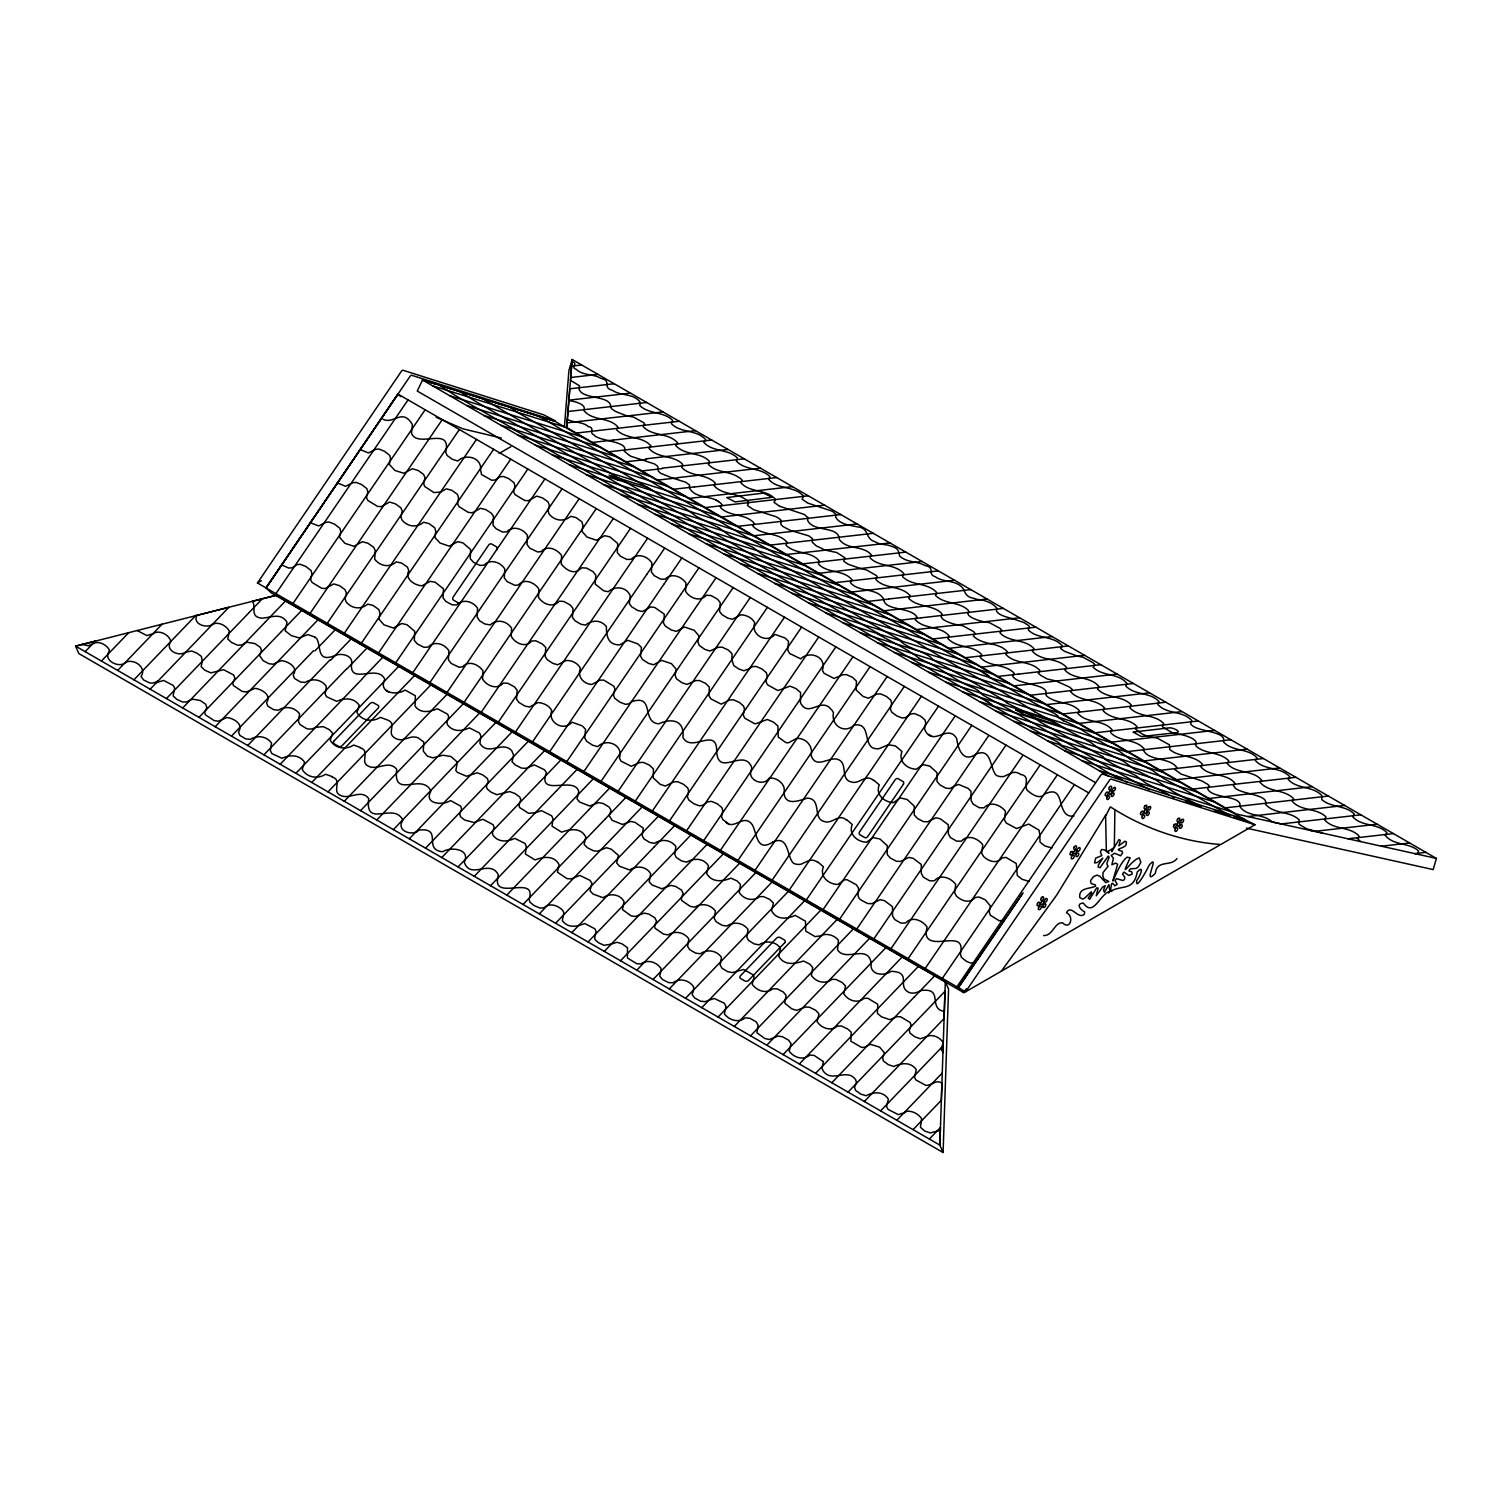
<?xml version="1.0" encoding="UTF-8"?>
<svg xmlns="http://www.w3.org/2000/svg" width="1512" height="1512" viewBox="0 0 1512 1512"><rect width="100%" height="100%" fill="white"/><g stroke="black" fill="none" stroke-linecap="round" stroke-linejoin="round"><path stroke-width="1.5" d="M943.28 1042.845L941.182 1048.931L942.959 1052.56L943.28 1042.826C940.37 1037.572 932.62 1033.736 926.894 1036.514M929.351 1139.046L940.426 1127.517L939.859 1145.113L943.091 1152.541L78.832 653.581L75.6 646.134L95.256 641.145L85.163 651.653M864.335 1101.511L944.074 1018.54L944.981 991.324L848.081 1092.118M945.321 981.628L939.859 1145.113L75.6 646.134L276.148 595.293L945.321 981.628L948.553 989.075L943.091 1152.541M595.199 934.567L596.125 931.713L594.915 928.84L584.747 923.492C577.168 926.535 568.228 928.746 562.294 920.581L563.863 912.983L562.653 910.243C557.588 905.215 549.555 902.513 543.753 907.861L539.992 908.05L534.152 905.593L529.843 902.097L529.162 899.356C537.176 873.823 491.986 901.795 497.92 877.13A6.332 4.744 -23.5 0 0 497.524 873.407C488.886 859.912 470.27 879.719 464.241 862.142C471.045 848.969 450.708 846.455 442.657 851.728C422.339 849.933 443.488 827.272 419.032 830.088C412.663 836.835 395.709 830.768 402.664 820.638A2.155 1.625 -23.5 0 0 402.778 820.052C393.763 801.473 364.6 829.086 368.739 798.62C361.066 788.47 349.423 800.169 340.37 795.35C331.752 791.626 341.977 780.683 333.264 777.395A14.61 10.981 -23.5 0 0 332.016 776.903M170.761 641.504C169.495 634.756 158.892 629.332 152.958 633.717M579.115 387.715L579.531 385.825L570.478 380.344L572.141 359.459L1436.4 858.419L1433.168 869.589L1246.455 828.122M1436.4 858.419L1235.852 813.891L566.679 427.537L569.797 388.811L614.212 383.727M564.392 426.97L568.909 370.629L572.141 359.459L566.679 427.537M689.245 487.431C695.293 500.226 714.174 493.952 722.188 504.951L720.298 506.407L720.714 507.786C730.202 517.236 746.002 513.04 754.582 523.719L752.692 525.174L753.184 526.516C762.728 535.928 778.151 531.997 787.128 542.241L785.919 545.114C795.123 554.545 810.564 550.67 819.183 560.857L818.389 563.995C827.593 573.804 843.488 569.287 852.106 579.928L850.311 582.517C858.986 592.95 876.922 587.147 883.707 599.206C884.444 611.302 910.715 606.501 916.933 617.047L915.289 619.769C924.493 629.616 940.048 625.477 949.12 635.834L947.816 638.48C957.001 648.553 972.499 644.679 981.647 654.488L980.154 657.304C989.321 667.359 1004.743 663.428 1014.061 673.048L1012.624 675.94C1016.574 685.087 1049.517 683.424 1045.869 694.348L1046.587 695.955C1056.019 704.157 1069.967 701.171 1079.02 710.262L1079.587 711.585L1077.64 713.059C1086.41 724.002 1103.59 718.956 1112.397 730.22L1110.451 731.619L1110.98 733.055C1120.354 742.184 1135.531 738.669 1144.13 748.818L1143.544 749.555M1039.897 835.304L1039.027 830.164L1028.727 824.059L1016.593 828.538L1006.236 823.019L1004.422 819.787L1005.499 811.358C1000.509 804.856 990.284 800.793 983.991 807.862L979.228 807.729L973.104 804.063L971.101 800.453L970.987 791.362L968.228 788.451L958.608 784.426L954.223 786.108M480.438 469.211L481.515 474.503L491.646 480.249L495.142 480.003L499.962 476.79L503.364 476.469L508.826 478.661L514.061 482.763L514.949 486.146L513.626 491.797L514.987 494.594L524.683 500.472L528.274 500.737L536.76 496.125L542.581 497.939L547.968 501.833L549.385 505.084L548.081 510.867L548.969 513.872C554.62 521.092 564.014 522.075 570.742 516.31L576.091 517.633L581.837 521.772L582.952 525.363L581.988 531.373L586.958 536.987L596.333 540.256L604.705 535.702L609.979 536.911L617.728 543.488L617.293 552.579L620.468 556.246L626.8 559.44L631.052 559.345C637.195 552.749 647.344 555.925 651.88 562.918L651.37 571.914L654.167 575.618L660.631 579.115L665.053 579.247C671.252 572.557 681.307 576.28 685.975 583.008L685.579 591.343C689.963 598.336 700.358 602.324 706.35 595.218L710.98 595.52L717.482 599.149L720.203 602.589L719.523 611.453L722.074 614.722L727.915 618.219L732.507 619.221L740.823 614.798C746.229 614.949 752.314 617.765 754.734 622.812C750.349 634.738 766.811 644.093 774.995 634.378L785.068 638.007L788.546 641.409L787.714 650.028L789.585 653.449L800.717 658.835C809.203 650.311 827.026 656.529 822.396 670.213L824.002 673.275L834.114 678.472L842.675 674.711L846.55 674.617L852.56 677.414L856.435 681.137L856.17 690.001L863.068 696.427L868.304 698.223L876.828 694.065L880.627 693.876L886.561 696.522L890.814 700.207L891.626 703.363L890.36 709.09L891.834 712.228L896.824 715.932L902.192 717.973L905.65 717.576L910.715 714.004L914.42 713.551L920.354 716.008L924.985 719.92L925.76 723.208L924.493 728.916L925.949 731.921C934.756 745.681 948.081 723.416 956.775 738.763C957.89 748.383 962.898 763.144 975.58 754.412M956.926 986.807L1101.133 774.711A10.055 5.802 -60 0 1 1102.305 774.049L1243.053 818.616L1254.96 824.758L1220.789 844.49C1182.384 841.863 1143.034 828.122 1110.337 806.822L1105.612 816.14L1106.33 850.481A2.287 1.323 -60 0 0 1107.937 851.35L1108.939 853.278L1104.403 849.82L1101.681 849.536L1100.339 851.899L1101.832 855.622L1095.709 858.098L1094.575 862.974L1097.504 862.445L1102.815 858.154L1098.562 864.751L1098.071 866.981L1100.037 867.68L1108.22 856.151C1111.414 857.002 1104.176 863.371 1108.126 866.206L1103.004 872.651L1102.891 876.223L1104.043 879.058L1108.787 881.458L1105.744 882.592L1099.867 876.298L1096.899 875.127L1093.459 876.658L1090.511 880.683L1091.154 883.556L1095.425 884.936L1095.538 886.183C1089.755 889.094 1078.453 887.374 1079.776 897.58L1082.497 899.092L1084.52 898.26L1091.286 891.778L1091.664 893.214L1088.224 898.09L1089.661 899.3L1096.672 887.865L1098.147 888.13L1096.238 895.784L1102.626 887.109L1105.14 885.692L1103.571 890.36L1104.497 892.307L1108.882 884.652L1109.676 889.717L1112.019 891.078M1064.788 728.028L1034.435 711.623M480.665 468.89C480.948 456.907 465.28 453.751 457.739 461.009L452.277 459.251L447.079 455.452L445.681 452.201C452.164 425.288 417.501 448.969 411.491 433.226L412.379 424.607C402.381 407.371 393.725 424.891 382.914 419.221M170.743 641.542C164.524 650.557 179.569 657.474 186.241 651.653M202.324 661.235L201.323 656.34L196.9 653.146L191.759 651.01L185.825 652.088M395.671 662.88L493.422 519.58L493.366 516.083L491.173 513.059L485.673 509.544L480.362 508.297L475.127 511.339M731.827 659.553L733.736 665.545L738.725 668.965L743.942 670.761L749.461 668.625M351.635 663.749C353.335 655.452 341.05 652.617 335.078 655.547M693.592 989.944L693.592 986.826C689.075 980.078 679.568 977.621 672.991 982.762L668.663 982.63L662.445 979.455L659.667 976.072L660.857 971.403M731.902 659.459L732.054 653.713L728.255 650.009L722.263 647.193L718.37 647.212L709.827 651.01L704.951 649.442L699.224 645.397L697.882 641.863L699.035 636.004L694.254 630.334L684.407 627.007L676.393 631.373L671.309 629.975L665.299 626.062L663.314 622.717L664.127 618.88M493.347 519.674L492.95 525.193L496.219 528.86L502.57 532.016L506.766 531.846C512.87 525.231 523.039 528.614 527.499 535.513L527.008 544.528L529.937 548.251L537.762 551.993L541.239 551.559C547.231 544.755 557.191 549.196 561.613 555.547L561.217 563.9C564.732 568.606 571.63 573.766 577.641 570.893M909.827 596.503L910.054 595.615C901.076 585.428 885.73 589.283 876.185 579.947L875.637 578.586L877.508 577.093L876.393 575.543L866.584 569.967L860.555 568.531M1417.783 853.297L1418.18 854.375L1414.835 853.637L1425.91 852.371M664.184 618.786L664.184 614.061L654.753 607.465L650.632 606.936L642.505 611.51L637.629 610.451L631.638 606.784L629.275 603.534L630.277 595.766C626.478 586.656 615.006 585.579 608.202 591.74L603.685 590.814L595.18 584.067L595.822 575.184L593.139 571.763L586.675 568.115L581.988 567.775L577.716 570.799M351.54 664.014C349.385 685.579 377.905 663.541 384.842 679.36C377.905 692.628 396.201 696.087 405.065 690.039L415.365 695.747L415.063 706.198C421.205 714.269 429.918 711.528 437.497 708.769L447.646 714.212L448.762 717.085L446.909 722.018L447.439 724.72C453.09 732.205 462.029 731.373 469.344 727.877L479.569 733.037L480.835 735.928L479.928 743.469C488.319 756.548 502.135 740.445 511.661 750.538L513.683 755.395L512.001 761.67L515.308 764.977L521.508 768.096L525.703 768.38L534.36 764.921L544.471 769.778L546.399 772.613C537.062 797.826 574.295 775.486 578.718 791.4L577.036 798.997L579.682 802.059L589.642 806.009L598.601 802.607L603.137 803.477L609.185 807.087L611.113 810.413L609.166 815.573L612.152 820.298L622.415 824.456L630.92 821.432L635.097 822.415L643.299 828.16L642.165 835.645L643.847 838.839L649.744 842.467L654.564 843.318C661.481 838.725 670.61 839.557 675.883 846.493L674.749 854.185L676.129 857.361L681.666 860.99L686.58 862.123C693.838 857.947 703.515 857.852 708.504 865.866L706.709 873.539C712.039 883.008 722.849 881.439 730.995 878.17L737.289 881.042L740.54 884.558L739.217 892.42C743.564 899.47 753.108 901.738 759.667 896.635L763.541 896.616L769.476 899.3L773.407 903.004L771.574 910.772C776.525 920.241 787.336 919.107 795.217 915.365L805.499 921.205L805.688 931.09L815.195 936.665L821.073 935.72M660.952 971.309L660.99 968.455C656.51 961.897 647.401 959.062 640.786 963.957L636.609 963.654L627.442 958.003L627.499 947.703L622.037 943.828L617.028 942.278L611.358 944.036M326.101 690.152L326.233 686.202C321.3 679.228 311.926 678 305.008 682.479L300.415 681.969L294.575 678.51L293.139 675.07C298.733 667.359 288.244 661.387 281.591 660.631L277.036 662.35M1039.84 835.399L1040.01 842.089L1044.849 845.926L1052.012 848.043M1114.892 809.638L1114.363 845.888A2.287 1.323 -60 0 1 1112.737 848.591L1111.717 851.672L1118.974 839.557L1120.335 840.351L1118.823 845.813L1124.966 841.22L1126.402 841.9L1126.081 844.792C1124.437 848.629 1112.246 849.12 1122.093 851.162L1122.603 852.825L1120.619 855.792L1114.609 853.24L1111.169 855.471L1113.456 858.117L1111.868 864.807L1115.535 863.125L1117.67 864.184C1106.406 902.91 1117.084 863.73 1127.215 857.172L1130.144 857.814C1118.445 882.838 1130.163 860.479 1139.216 857.909L1140.88 862.312L1138.177 866.943L1136.155 868.436L1130.277 868.852L1128.859 870.893L1131.675 871.744L1132.223 874.106L1128.708 875.448L1124.002 872.084L1122.509 874.068L1124.852 877.376L1124.437 879.511L1123.038 880.551L1116.555 878.642L1114.987 880.551L1117.198 884.218L1114.835 885.881C1109.43 878.018 1112.7 890.549 1108.655 893.025M594.991 934.775L594.783 939.368L598.317 942.6L603.987 945.302L611.283 944.131M325.987 690.285L325.042 693.781L326.611 696.73L336.722 701.36C344.339 697.882 353.865 697.334 359.27 705.348L356.908 712.568C361.897 720.978 372.632 722.339 380.344 717.35L386.902 719.788A16.764 12.587 -23.5 0 1 388.641 720.544C396.238 723.964 387.469 732.715 393.611 737.119A14.402 10.811 -23.5 0 0 398.147 739.425A10.565 7.938 -23.5 0 0 402.835 739.557L411.018 737.213A13.948 10.471 -23.5 0 1 417.955 737.724L423.832 741.995L423.265 751.067L427.31 756.113L432.829 757.852L442.921 755.225L450.897 756.51L457.399 762.199L455.83 770.477L457.38 772.367L466.509 776.261L477.168 772.802L482.838 774.957L487.431 778.51L488.263 781.364L486.354 786.353L487.204 788.999L491.23 792.269L496.786 794.707L509.657 791.57L514.968 793.516L519.731 796.994L520.865 799.829L519.013 804.8L519.561 807.502L528.576 813.286L535.38 812.738M623.227 905.404L624.059 901.606C619.882 893.857 609.827 892.987 603.042 897.712L593.044 894.064L590.001 890.757L591.853 883.197L590.001 880.362L579.852 875.429L571.101 878.888L566.962 878.623L557.455 872.216L558.306 867.793M196.938 615.365C192.081 623.851 207.106 629.257 212.871 623.946M107.824 654.45C106.199 661.802 119.259 667.642 124.816 662.955M623.152 905.48L622.509 909.6L630.976 915.799L635.229 916.499L644.225 913.097L648.856 914.098L654.847 917.803L656.51 921.091L654.583 926.194L655.15 928.368L663.56 934.114L668.115 934.907C674.957 930.409 683.859 932.091 688.829 938.839L687.62 946.361L689.623 949.63L695.671 953.146L700.339 953.751C707.125 948.931 716.423 950.349 721.451 957.228L720.166 964.939L721.923 968.171L727.688 971.706L732.394 972.575L743.62 969.494L752.881 974.673A6.369 4.782 -23.5 0 1 753.146 980.022L752.22 984.274C756.586 990.625 766.111 994.291 772.613 988.886L776.922 988.772L783.273 991.948L786.051 995.387L784.766 1003.155L791.778 1008.844L796.578 1010.356L805.442 1007.03L809.563 1007.257L815.743 1010.337L818.975 1013.909L817.104 1021.583C821.281 1028.217 830.976 1031.675 837.327 1026.1L841.371 1026.005L847.57 1028.916L851.18 1032.091L850.821 1041.182L861.443 1047.306A5.689 4.271 -23.5 0 0 866.395 1046.266L870.534 1044.319L879.682 1047.192L884.463 1052.806L882.63 1057.852L883.329 1060.838L888.149 1064.561L893.705 1066.489C901.246 1063.087 910.413 1061.481 916.253 1069.57L914.533 1077.394L915.875 1079.946L925.873 1085.389C931.6 1085.748 936.041 1078.944 941.919 1083.197L941.352 1100.245L913.078 1129.653M693.517 990.02L692.175 994.594L694.594 997.939L700.604 1001.209L705.008 1001.624L714.212 998.468L724.135 1003.117L726.006 1006.387L724.38 1013.928C729.275 1020.241 738.555 1023.189 745.208 1017.878L749.876 1018.256L756.095 1021.791L758.098 1025.117L756.945 1032.772L764.713 1038.442L769.173 1039.538L777.943 1036.098L782.347 1036.703L788.584 1040.161L791.041 1043.601L789.188 1051.123C793.819 1057.644 803.25 1060.687 809.733 1055.13L814.023 1055.376L823.341 1061.613L822.074 1068.304L823 1070.647C831.713 1083.707 847.174 1067.264 855.716 1079.814L856.416 1082.29L854.545 1087.355L855.603 1090.436L860.895 1094.159L866.149 1095.709C873.558 1091.777 882.895 1091.021 888.376 1099.073L886.523 1106.803L888.13 1109.411L898.26 1114.628L903.949 1112.87M202.173 661.387L201.153 666.697L204.838 670.194L210.811 672.878L223.644 669.721L233.698 675.032L234.889 678.151L232.791 683.14L233.358 685.522L242.279 691.457L246.494 692.005L254.923 688.338C261.576 689.094 272.141 695.066 266.49 702.797L267.907 706.236L273.729 709.695L278.321 710.205C285.258 705.745 294.651 706.917 299.584 713.929L298.393 721.489L299.962 724.437L305.216 727.801A8.77 6.577 -23.5 0 0 315.649 727.348L323.341 726.667L329.2 729.559L332.621 733.074L330.259 740.294C335.267 748.686 345.983 750.065 353.695 745.057L360.31 747.476M1038.668 907.691L1039.179 906.784A1.928 1.115 -60 0 1 1040.577 905.971L1041.088 906.293A2.098 1.21 -60 0 1 1041.088 907.956L1040.577 908.863A1.928 1.115 -60 0 1 1039.179 909.676L1038.668 909.373M1105.537 793.781L1106.047 792.874A1.928 1.115 -60 0 1 1107.446 792.061L1107.956 792.364A2.098 1.21 -60 0 1 1107.956 794.046L1107.446 794.953A1.928 1.115 -60 0 1 1106.047 795.766L1105.537 795.444M1140.728 812.813L1141.239 811.906A1.928 1.115 -60 0 1 1142.637 811.093L1143.148 811.415A2.098 1.21 -60 0 1 1143.148 813.078L1142.637 813.985A1.928 1.115 -60 0 1 1141.239 814.798L1140.728 814.477A2.098 1.21 -60 0 1 1140.558 812.908M558.4 867.68L559.175 864.826C554.167 854.904 543.11 856.813 535.002 859.931L525.363 853.996L526.27 846.38L525.004 843.488L514.779 838.347C507.484 841.919 498.544 842.657 492.912 835.21L492.383 832.507L494.216 827.537L493.063 824.702L482.971 819.277L473.842 822.471L464.524 819.976L460.517 816.726L459.705 814.061L461.614 809.09L460.782 806.217L450.481 800.528C443.262 805.688 423.643 804.176 430.712 791.475A2.155 1.625 -23.5 0 0 430.825 790.87C421.81 772.292 392.647 799.905 396.768 769.457C389.113 759.308 377.471 770.988 368.399 766.168C359.78 762.445 370.024 751.502 361.311 748.213A14.61 10.981 -23.5 0 0 360.045 747.722M107.862 654.375L109.45 650.084C106.709 644.792 98.734 640.427 92.969 643.602M1058.098 716.593L1057.833 715.913A14.307 1.512 25.7 0 0 1053.373 712.908C1030.201 702.078 1011.906 689.075 989.018 677.3M1060.46 744.622L1060.196 743.942A14.307 1.512 25.7 0 0 1055.735 740.956C1032.564 730.107 1014.268 717.104 991.381 705.329M1105.782 814.911L1056.775 894.972L1001.322 971.195M496.673 549.952L496.957 549.48A2.476 2.003 -47.3 0 0 496.522 546.834L491.551 543.98A2.476 2.003 -47.3 0 0 488.792 544.849L453.071 597.183A2.476 2.003 -47.3 0 0 453.505 600.113L458.174 602.815A2.476 2.003 -47.3 0 0 461.273 601.833M1298.506 821.961L1299.186 824.361L1306.538 828.765L1322.868 833.207M1070.704 852.144L1070.194 853.052A2.098 1.21 -60 0 0 1070.194 854.715L1070.704 855.036A1.928 1.115 -60 0 0 1072.102 854.223L1072.632 853.316A2.098 1.21 -60 0 0 1072.632 851.653L1072.102 851.332A1.928 1.115 -60 0 0 1070.704 852.333M1041.522 897.504L1041.012 898.412A2.098 1.21 -60 0 0 1040.842 900.169L1041.522 900.396A1.928 1.115 -60 0 0 1042.921 899.583L1043.431 898.676A2.098 1.21 -60 0 0 1043.431 897.013L1042.921 896.692A1.928 1.115 -60 0 0 1041.522 897.693M1111.963 793.573L1111.452 794.48A2.098 1.21 -60 0 0 1111.452 796.144L1111.963 796.465A1.928 1.115 -60 0 0 1113.361 795.652L1113.89 794.745A2.098 1.21 -60 0 0 1113.89 793.082L1113.361 792.76A1.928 1.115 -60 0 0 1111.963 793.762M1074.465 850.991L1073.955 851.88A2.098 1.21 -60 0 0 1073.955 853.562L1074.465 853.864A1.928 1.115 -60 0 0 1075.864 853.07L1076.374 852.163A2.098 1.21 -60 0 0 1076.374 850.481L1075.864 850.179A1.928 1.115 -60 0 0 1074.465 851.18M1144.811 806.028L1144.301 806.935A2.098 1.21 -60 0 0 1144.301 808.599L1144.811 808.92A1.928 1.115 -60 0 0 1146.209 808.107L1146.72 807.2A2.098 1.21 -60 0 0 1146.72 805.537L1146.209 805.216M1148.553 807.2L1148.043 808.107A2.098 1.21 -60 0 0 1148.043 809.77L1148.553 810.092A1.928 1.115 -60 0 0 1149.952 809.279L1150.462 808.372A2.098 1.21 -60 0 0 1150.462 806.709L1149.952 806.387M1177.735 818.861L1177.224 819.769A2.098 1.21 -60 0 0 1177.224 821.432L1177.735 821.753A1.928 1.115 -60 0 0 1179.133 820.94L1179.662 820.033A2.098 1.21 -60 0 0 1179.662 818.37L1179.133 818.049A1.928 1.115 -60 0 0 1177.735 819.05M1181.496 820.033L1180.985 820.94A2.098 1.21 -60 0 0 1180.985 822.604L1181.496 822.925A1.928 1.115 -60 0 0 1182.894 822.112L1183.405 821.205A2.098 1.21 -60 0 0 1183.405 819.542L1182.894 819.22A1.928 1.115 -60 0 0 1181.496 820.222M1219.277 845.321L965.601 991.815L257.456 582.97L401.682 370.875A10.055 5.802 -60 0 1 402.853 370.213L543.583 414.798L555.49 420.941L411.529 375.241A10.055 5.802 -60 0 0 410.357 375.883L266.15 587.998M965.601 991.815L1109.827 779.719A10.055 5.802 -60 0 1 1110.999 779.058L1254.96 824.758M966.376 988.753L963.73 992.628L271.215 592.817L265.923 587.941L397.845 394.008L1088.583 792.798M493.422 519.58L527.839 469.041M265.923 587.941L398.091 394.159L400.737 396.598M275.864 593.706L408.051 399.867M292.95 603.572L425.155 409.752M310.055 613.437L442.241 419.637M327.216 623.36L459.383 429.502M344.32 633.226L476.507 439.406M361.425 643.11L493.63 449.272M378.529 652.976L510.735 459.157M412.757 672.745L544.944 478.907M429.862 682.611L562.086 488.811M447.023 692.458L579.19 498.677M464.071 702.362L596.295 508.561M481.213 712.265L613.399 518.427M498.317 722.131L630.542 528.331M515.441 732.016L647.627 538.196M532.526 741.882L646.928 574.163M647.117 573.88L664.732 548.062M549.631 751.766L664.033 584.029M664.278 583.726L681.855 557.947M566.754 761.651L681.137 593.914M681.364 593.592L698.941 567.813M583.878 771.536L698.242 603.855M698.525 603.477L716.083 577.716M601.001 781.42L715.327 613.759M715.611 613.343L733.188 587.582M618.106 791.286L732.432 623.681M732.753 623.19L750.311 597.467M635.229 801.19L749.536 633.604M749.857 633.074L767.397 607.351M652.315 811.056L766.622 643.469M766.962 642.921L784.501 617.217M669.457 820.94L801.625 627.102M686.543 830.806L818.748 636.987M703.666 840.691L835.871 646.871M720.392 850.349L852.976 656.756M737.913 860.46L870.099 666.66M754.998 870.326L887.185 676.507M772.122 880.211L904.308 686.41M789.226 890.095L921.413 696.276M806.331 899.961L938.517 706.161M823.076 909.619L955.263 715.819M839.595 919.183L971.8 725.344M856.737 929.067L988.564 735.777M873.823 938.933L1006.009 745.095M890.908 948.799L1022.755 755.509M1022.849 790.36L1040.237 764.864M908.069 958.702L1022.622 790.738M925.136 968.549L1039.708 800.604M1040.01 800.226L1057.379 774.768M942.278 978.453L1056.812 810.527M1057.096 810.111L1074.484 784.633M1022.263 893.913L958.192 987.601M1023.189 892.798L958.438 987.752L963.73 992.628M640.389 403.231L639.784 405.575C648.818 414.175 662.71 411.472 671.971 419.637L672.916 421.224L671.063 422.736L671.744 424.021C681.364 433.396 696.843 429.295 705.802 439.822L703.723 442.241C712.757 452.523 728.368 448.478 737.44 458.117L736.457 461.179C745.605 470.837 760.612 467.208 769.854 476.582L768.909 479.587C778.17 489.945 794.272 485.447 803.552 496.201L802.097 499.168L806.973 502.589M611.056 406.577L611.434 408.712L615.535 411.453L627.083 416.008M584.369 409.62L583.745 410.338C592.383 421.546 609.657 416.48 618.238 427.461L616.386 428.973L617.028 430.24C626.648 439.633 642.127 435.569 651.105 446.078L649.933 447.098M101.436 661.046L128.728 632.659M117.652 670.421L162.067 624.21M133.944 679.814L195.558 615.724L228.898 607.276L150.16 689.188M166.452 698.563L248.573 613.135M248.913 612.738L262.332 598.79L276.148 595.293M182.687 707.956L264.808 622.509M265.148 622.15L285.503 600.982M198.96 717.35L281.119 631.865M281.402 631.525L301.738 610.357M215.176 726.705L297.335 641.239M297.656 640.937L318.03 619.769M231.468 736.117L313.627 650.632M314.912 650.897L335.267 629.71M247.703 745.492L329.881 659.988M330.75 660.101L351.143 638.877M263.92 754.847L346.097 669.362M346.607 669.249L367 648.043M280.192 764.24L362.37 678.756M362.445 678.415L382.857 657.191M295.898 773.312L398.714 666.338M311.774 782.479L414.609 675.505M328.028 791.872L430.863 684.898M344.282 801.247L447.098 694.273M360.536 810.64L463.371 703.666M376.771 819.995L479.587 713.04M495.86 722.434L393.404 829.615M409.298 838.782L512.114 731.808M425.552 848.156L528.368 741.201M441.787 857.531L544.641 750.595M458.06 866.924L539.916 781.761M540.351 781.345L560.895 759.969M474.277 876.298L556.132 791.135M556.586 790.719L577.13 769.343M490.55 885.692L572.443 800.491M572.821 800.113L593.365 778.718M506.822 895.085L588.735 809.865M589.056 809.525L609.62 788.111M523.058 904.459L604.989 819.22M605.291 818.899L625.855 797.485M539.33 913.853L621.3 828.576M621.564 828.311L642.146 806.898M555.584 923.246L637.554 837.95M637.78 837.667L658.363 816.253M571.819 932.62L653.789 847.325M654.016 847.098L674.635 825.646M588.055 941.995L690.871 835.021M604.309 951.369L707.106 844.395M620.544 960.744L723.379 853.789M739.633 863.163L636.835 970.156M653.052 979.511L755.887 872.556M669.325 988.905L772.122 881.931M685.56 998.279L788.413 891.324M701.795 1007.653L804.649 900.698M718.087 1017.047L820.884 910.073M734.322 1026.421L837.138 919.466M750.576 1035.814L853.392 928.84M766.811 1045.189L869.665 938.234M783.103 1054.601L885.919 947.627M799.338 1063.976L902.154 957.001M815.573 1073.35L918.408 966.395M831.827 1082.724L914.061 997.183M913.872 997.429L934.681 975.788M880.608 1110.904L943.167 1045.813M896.824 1120.26L942.26 1073.01M1143.204 749.65C1147.948 761.405 1169.4 756.85 1176.884 767.586L1174.994 769.589L1181.061 774.068L1201.775 780.91L1207.804 784.388L1209.43 786.07L1207.597 788.64C1211.566 799.13 1242.599 794.726 1239.953 806.633C1246.682 816.31 1260.214 813.834 1269.248 819.712A15.933 5.122 16.1 0 1 1272.386 821.999L1281.155 823.945L1360.894 814.836M584.01 409.676C586.429 404.176 573.691 401.058 568.833 400.642M689.34 487.355L689.604 485.068L685.597 482.177L673.237 478.283M1417.878 853.278L1418.596 850.972C1409.071 842.203 1393.459 845.964 1385.068 835.172L1386.183 834.416M610.64 406.633C610.735 394.575 579.682 400.075 578.926 387.771M638.688 403.42L639.538 402.627A7.087 2.268 16.1 0 0 638.707 400.434C631.392 393.309 620.525 395.955 612.511 390.361C601.492 387.28 612.681 381.118 600.774 378.284C593.139 373.596 583.292 375.959 576.374 369.438C569.759 367.189 579.209 363.693 571.971 361.651M1177.035 858.551C1170.458 867.17 1157.19 859.194 1155.338 873.237C1141.484 887.884 1161.197 850.954 1148.969 865.431C1147.91 868.398 1134.813 892.269 1136.778 880.324C1139.727 877.168 1145.151 863.881 1137.326 871.895C1133.584 891.04 1123.454 884.709 1110.961 890.927M536.873 436.495C510.319 420.752 484.464 407.635 460.139 391.684M310.243 522.642L318.597 525.949L325.798 522.358L329.162 522.037L334.549 524.173L339.822 528.236L340.805 531.6L339.482 537.195L344.925 543.337L353.959 546.304L362.332 541.693L367.983 543.28L373.653 547.231L375.203 550.557L374.692 559.213C380.117 566.244 389.68 567.983 396.238 561.897L401.474 562.993L407.465 567.095L408.788 570.723C404.498 579.039 414.666 585.276 421.867 585.843L430.164 581.345L435.172 582.215L443.47 588.773L443.035 597.788L445.832 601.398L452.145 604.819L456.586 604.989C462.785 598.544 472.689 601.209 477.527 608.107L477.13 617.009L479.455 620.676L484.634 623.908L490.153 624.966C496.654 618.899 506.312 620.506 511.566 628.028L511.283 636.306C514.893 643.261 525.779 648.308 531.562 641.031L535.796 640.767L542.411 644.036L545.775 647.533L545.189 656.416L547.193 659.667L552.693 663.314L557.644 664.77L566.074 660.536C571.63 660.064 577.792 663.144 580.4 668.191C577.074 676.355 582.933 683.632 591.683 684.501L600.037 680.135L603.742 680.098L613.929 686.278L614.968 689.264L613.494 694.991L614.685 698.223L619.788 702.116L625.495 704.327L628.954 703.798L632.299 701.133M631.657 701.662C655.225 693.895 640.937 722.15 658.646 723.813C671.838 717.935 684.671 720.033 682.952 737.402C691.4 753.637 717.293 725.571 716.688 751.88C718.37 776.639 742.279 749.309 750.84 765.507A5.84 4.725 -47.3 0 1 751.351 769.873C746.777 779.606 763.087 787.185 768.984 778.34A2.192 1.777 -47.3 0 1 769.665 778.056C777.433 777.452 786.297 784.633 783.934 792.874C785.295 806.595 799.375 800.453 807.427 798.09C822.377 799.092 811.963 818.691 824.531 821.621C832.091 824.172 838.442 813.702 845.68 819.353A16.16 13.079 -47.3 0 1 846.72 820.222M749.517 668.55L752.485 666.603L756.246 666.452L762.124 669.06L766.376 672.727L767.227 675.864L766.017 681.628L767.453 684.766L777.773 690.511L783.518 688.64M783.575 688.565L790.02 686.127L795.973 688.603L800.585 692.496L800.453 702.778C808.372 718.257 820.922 697.108 830.712 708.92A19.297 15.63 -47.3 0 1 833.471 712.738C830.825 725.08 844.055 734.492 854.204 725.117C870.043 722.396 863.919 741.56 872.046 747.495A14.383 11.642 -47.3 0 0 879.02 748.686L888.338 744.773L895.123 745.832A18.541 15.007 -47.3 0 1 896.654 746.985L902.002 751.521C897.939 761.122 906.879 768.984 916.329 769.23L922.925 764.6L929.748 766.055L937.043 772.708L936.986 781.496L940.067 784.993L946.002 788.225L950.179 788.489L954.167 786.202M1111.169 890.984C1099.867 892.515 1094.008 918.181 1083.329 903.061C1075.41 903.552 1080.437 909.884 1084.728 911.925L1084.331 914.193C1078.188 920.165 1070.987 903.533 1066.489 912.757C1074.578 916.499 1069.91 930.598 1062.577 922.811C1054.412 921.98 1052.976 935.947 1043.62 935.569M1001.851 699.035C978.736 685.56 956.907 673.029 932.866 659.818M440.654 491.986L446.38 488.867L451.786 490.247L457.493 494.386L458.552 497.977L457.626 504.006L459.024 506.596L468.115 512.303L471.933 512.833L475.07 511.434M909.619 596.616L908.863 598.525C917.878 607.522 931.959 604.46 941.258 613.003L942.146 614.628C937.364 619.504 953.316 624.191 957.625 624.872M1028.5 628.028L1028.387 630.069C1037.912 639.5 1053.524 635.361 1062.218 645.851L1060.781 648.648L1064.524 651.332L1077.47 656.132M152.863 633.793L146.91 635.588L137.138 630.523M276.961 662.426L273.218 664.24L269.023 663.73L263.145 660.687L259.459 655.414L261.538 650.425L260.31 647.287L254.885 643.564L247.004 642.222L241.391 645.038L237.422 645.133L231.412 642.411L227.783 638.914L229.351 631.184C226.46 625.779 218.465 621.148 212.493 624.324M760.857 721.867L767.302 719.504L773.293 721.999L777.867 725.892L778.245 737.081L785.919 742.619L788.432 742.846L796.011 738.725A2.211 1.795 -47.3 0 1 796.522 738.48C805.631 737.535 813.569 746.399 811.056 755.338C815.686 769.041 827.952 757.55 836.533 759.062C849.309 761.764 839.065 779.455 851.558 782.006C859.099 784.558 865.469 774.087 872.689 779.738A16.16 13.079 -47.3 0 1 873.747 780.608M772.5 842.278C756.397 852.409 757.228 833.528 752.314 824.815C743.791 812.757 734.17 830.712 725.703 822.15M124.929 662.861C132.678 657.531 147.552 667.264 141.032 676.544L143.753 680.06L149.518 682.857A7.087 5.33 -23.5 0 0 155.32 682.195L158.193 680.835M1298.581 821.942L1299.281 819.901C1289.698 810.621 1274.143 814.552 1265.298 804.025C1269.74 794.046 1237.856 794.291 1234.246 786.731L1233.301 785.125L1235.323 783.726C1226.686 772.348 1209.487 777.395 1200.585 766.546L1202.513 765.053L1202.097 763.825C1193.157 754.639 1179.247 757.55 1169.778 749.517L1169.475 744.83L1157.171 738.102L1147.532 736.42L1141.579 733.641L1135.455 729.086L1137.043 726.554C1127.839 716.82 1112.416 720.77 1103.212 710.81L1104.611 707.975C1095.538 698.09 1080.041 701.984 1070.817 691.967L1072.084 689.302L1069.74 687.185L1056.17 681.043M904.025 1112.794L906.973 1111.207C912.605 1110.81 918.521 1114.023 921.64 1118.672L920.43 1127.234L924.739 1131.071L930.239 1132.923L940.332 1130.258M760.782 721.98L755.055 723.889L744.736 718.181L743.261 715.044L744.49 709.26L743.658 706.142L739.425 702.456L733.509 699.81L729.748 699.962L721.224 704.138L710.999 698.941L709.052 695.992L709.336 687.091L705.537 683.367L699.508 680.532L695.596 680.589L687.015 684.407L682.12 682.819L676.412 678.775L675.108 675.221L676.261 669.343L671.46 663.673L661.613 660.385L653.619 664.77L648.516 663.39L642.505 659.459L640.54 656.095L641.428 647.401L637.988 643.98L627.839 640.313L619.674 644.868C607.351 645.038 606.407 635.002 606.388 626.611C600.831 619.542 591.853 619.825 585.428 625.136L580.892 624.21L575.032 620.77L572.405 617.463L573.067 608.599L570.421 605.159L563.957 601.492L559.232 601.152C553.222 608.278 542.865 604.252 538.461 597.278L538.839 588.924C534.492 582.536 524.456 577.924 518.484 584.917L515.025 585.371L507.219 581.666L504.271 577.943L504.762 568.909C500.34 562.01 490.134 558.571 484.048 565.204L479.852 565.393L473.521 562.294L470.213 558.608L470.629 549.517L463.031 542.959L457.682 541.655L449.234 546.172L439.992 542.997L434.889 537.403L435.796 531.411L434.776 527.82L429.125 523.662L423.662 522.226C416.915 527.896 407.56 527.045 401.871 519.845L400.945 516.858L402.23 511.094L400.869 507.805L395.445 503.874L389.642 502.06L381.137 506.633L377.546 506.388L367.832 500.472L366.49 497.656L367.832 492.024L366.906 488.678L361.689 484.615L356.246 482.422L352.863 482.706L345.568 486.316L337.308 482.857M1028.614 628.009L1029.71 627.291L1028.878 625.798L1024.172 622.679L1012.53 618.597M92.799 643.715L88.414 645.756L82.102 644.471M257.456 582.97L261.425 580.684M499.092 453.487L510.886 446.683M1107.937 851.35L1112.737 848.591M440.597 492.08L433.963 492.572L424.607 486.448L423.681 483.481L425.004 477.697L423.606 474.428L418.162 470.497L412.379 468.701L403.912 473.275L394.915 470.478L389.264 464.297L390.568 458.665L389.661 455.32L384.464 451.256L379.021 449.064L375.637 449.329L368.38 452.938L360.026 449.48M926.648 1036.684L920.222 1038.744L914.609 1036.703L909.903 1032.998L909.298 1030.031L911.131 1024.966L910.054 1022.433L900.755 1016.858L897.107 1016.612L889.888 1019.655L881.439 1016.782L877.414 1013.361L877.773 1004.27L867.85 998.26L863.881 998.411C857.55 1004.062 847.835 1000.339 843.734 993.781L845.586 986.089L842.222 982.516L836.079 979.492L832.016 979.322C825.42 984.501 815.97 982.29 811.377 975.353L812.7 967.567L809.789 964.127L803.458 961.027C795.161 963.768 784.558 966.073 778.85 956.51L780.457 948.345C775.694 941.05 765.866 940.294 758.948 944.849L754.186 943.904L748.459 940.332L746.833 937.119L748.062 929.445C742.959 922.566 733.736 921.28 726.913 926.043L722.207 925.344L716.197 921.81L714.269 918.559L715.441 911.056C710.394 904.346 701.568 902.702 694.726 907.181L690.133 906.331L681.78 900.604L681.232 898.43L683.178 893.308L681.458 890.039L675.467 886.372L670.855 885.37L661.84 888.754L651.918 884.879L649.177 881.798L650.689 873.823C646.418 866.092 636.439 865.318 629.653 869.986L619.618 866.282L616.65 862.974L618.502 855.452L611.264 849.177L606.482 847.703L597.75 851.143L593.63 850.859L587.488 847.76L584.123 844.452L585.824 837.062C580.759 827.177 569.778 829.124 561.651 832.167L552.05 826.213L552.938 818.635L551.653 815.762L541.466 810.64L535.475 812.624M1386.277 834.397L1386.825 832.564C1377.281 822.83 1361.745 826.932 1352.654 816.707L1354.242 813.91C1345.226 804.97 1331.127 807.899 1321.753 799.546L1321.847 795.595C1312.643 785.56 1296.691 789.566 1287.922 779.058L1289.944 777.603L1289.49 776.431C1280.021 766.508 1264.429 770.685 1255.3 760.498L1257.039 757.871C1247.967 747.722 1232.204 751.918 1223.397 741.806C1227.517 730.296 1194.763 732.432 1190.53 723.473L1191.796 720.581C1182.97 710.508 1167.453 714.571 1158.154 704.875L1157.568 703.647L1159.307 701.984C1150.708 691.74 1135.058 695.747 1125.816 686.051L1126.856 683.329C1118.2 672.67 1102.645 676.714 1093.233 667.34L1094.707 664.524L1093.252 662.823L1083.291 657.342L1077.659 656.113M772.859 842.033C788.999 834.681 786.656 856.321 793.271 863.087A14.307 11.586 -47.3 0 0 800.906 864.24L807.295 861.292A10.319 8.354 -47.3 0 1 813.91 860.404L816.329 861.386A13.589 11.019 -47.3 0 1 817.86 862.52M975.864 754.223C992.004 746.89 989.604 768.531 996.257 775.278A14.307 11.586 -47.3 0 0 1003.911 776.45L1010.281 773.501A10.319 8.354 -47.3 0 1 1016.896 772.594L1019.315 773.577A13.589 11.019 -47.3 0 1 1020.865 774.711M649.839 447.098L649.026 448.497C658.06 458.779 673.709 454.715 682.744 464.392L681.799 467.473C690.965 477.074 705.953 473.445 715.176 482.876L714.212 485.843C723.511 496.163 739.595 491.683 748.875 502.457L747.4 505.424L752.314 508.826A16.764 5.386 16.1 0 0 753.751 509.752L775.656 516.556A14.402 4.631 16.1 0 1 779.814 519.07A10.565 3.383 16.1 0 1 781.307 521.054L780.759 523.757A13.948 4.479 16.1 0 0 783.367 526.743L790.341 530.391L808.788 535.872L812.53 538.65L812.171 542.052L816.026 545.7L824.928 550.009L836.797 552.56L844.924 557.796L843.696 561.198L847.986 564.146L860.46 568.531M1001.813 699.054L1006.349 702.57A16.16 1.701 25.7 0 0 1007.653 703.288M821.318 935.455C827.196 932.904 834.548 935.399 838.442 940.313L837.535 949.782C845.548 962.577 867.623 943.582 871.233 962.917C869.003 974.938 883.707 976.639 891.23 971.29C911.263 972.216 898.412 984.312 906.633 990.984C911.358 994.99 916.839 992.647 921.602 990.436C941.598 988.111 930.617 1003.911 939.802 1009.922A15.933 11.964 -23.5 0 0 944.32 1011.415M637.97 495.274L843.998 614.042M156.473 682.611L163.655 680.457L173.275 685.503L174.674 688.111L173.105 695.879L176.809 699.394L182.782 702.059L186.751 701.908L192.364 699.111L200.283 700.51L205.689 704.233L206.842 707.351L204.744 712.341L205.33 714.722L214.288 720.657L218.503 721.167L226.932 717.52C233.547 718.294 244.056 724.229 238.461 731.921L239.822 735.361L245.624 738.858L250.236 739.387C257.191 734.945 266.566 736.042 271.536 743.072L270.346 750.651L271.895 753.581L281.95 758.287C289.605 754.885 299.149 754.148 304.573 762.237L302.211 769.457C307.201 777.867 317.936 779.247 325.647 774.238L332.281 776.658M1058.041 716.612L1057.72 716.707A10.319 1.077 25.7 0 0 1059.723 718.483L1061.745 719.693A13.589 1.436 25.7 0 0 1063.522 720.695M1060.384 744.641L1060.082 744.736A10.319 1.077 25.7 0 0 1062.086 746.512L1064.089 747.722A13.589 1.436 25.7 0 0 1065.866 748.723M334.757 655.66C315.706 663.088 321.924 645.832 316.31 638.045A12.285 9.223 -23.5 0 0 314.59 637.289M1004.195 920.392L999.13 920.732L990.247 915.119L989.226 911.774L990.417 905.99L985.295 899.81L978.926 897.013L975.013 897.542C970.024 903.93 961.519 901.02 956.472 896.068L954.639 892.817L955.716 884.35C950.802 877.905 940.577 873.69 934.34 880.797L929.634 880.797L923.454 877.206L921.337 873.558L921.262 864.41L913.229 858.381L908.863 857.417L900.434 861.462L896.295 861.216L890.36 858.041L887.223 854.545L887.279 845.68L879.946 839.009L873.142 837.572L866.546 842.222C857.115 841.957 848.156 834.038 852.239 824.494L846.89 819.901M866.678 621.111L901.625 640.861L900.358 640.975C908.032 648.988 927.725 651.955 932.885 659.704M843.942 614.023L878.869 633.755L877.621 633.887C892.231 642.354 907.105 648.686 918.786 658.079M975.221 962.728L970.156 962.955L966.168 961.159L961.386 957.304L960.385 953.996C966.3 928.954 934.284 949.479 926.988 937.157L925.949 933.849L927.026 926.837C922.282 920.354 911.906 915.837 905.688 922.963L901.039 923.133L894.764 919.579L892.534 915.913L892.515 906.765L884.709 900.774L880.23 899.659L871.725 903.703L867.623 903.514L861.67 900.377A9.148 7.39 -47.3 0 1 858.476 891.513L858.476 887.941L856.321 884.766L847.041 879.719L844.301 879.852L837.818 884.463C828.387 884.293 819.296 876.355 823.416 866.773L818.105 862.18M262.332 598.79L252.391 601.303C256.662 607.087 249.348 617.028 261.86 618.125C270.421 617.935 280.684 611.982 287.034 622.282L285.144 630.693L291.173 635.569L299.281 637.932L307.805 634.567L314.855 637.006M517.028 412.115C562.521 438.178 609.922 465.318 653.278 490.984M989.056 677.282L989.604 676.393L983.915 673.067M991.418 705.31L991.948 704.441L986.278 701.095M571.612 366.131L581.704 364.978M570.704 377.49L597.996 374.371M568.871 400.17L630.485 393.139M567.983 411.51L646.72 402.494M567.057 422.85L580.457 421.319M580.854 421.281L662.974 411.907M576.412 433.037L596.749 430.712M597.089 430.655L679.228 421.281M592.647 442.411L613.003 440.086M613.343 440.068L695.501 430.674M608.939 451.805L711.717 440.03M645.832 458.835L727.99 449.442M626.176 461.765L646.55 459.44M662.067 468.21L744.244 458.816M642.052 470.931L662.445 468.607M678.283 477.565L760.46 468.172M657.909 480.079L678.302 477.754M673.766 489.245L694.159 486.902M694.556 486.958L776.733 477.565M689.604 498.393L792.439 486.637M705.499 507.56L808.315 495.804M721.753 516.953L824.569 505.197M737.988 526.327L840.804 514.571M754.261 535.72L857.077 523.965M770.477 545.076L873.312 533.32M786.769 554.469L889.944 542.94M803.023 563.863L905.82 552.107M819.277 573.237L922.074 561.481M835.55 582.63L938.328 570.875M851.804 592.024L872.329 589.68M872.726 589.623L954.601 580.268M868.039 601.398L888.583 599.054M888.962 598.979L970.817 589.623M884.274 610.772L904.819 608.429M905.197 608.372L987.09 599.017M900.528 620.166L921.11 617.803M921.432 617.784L1003.363 608.41M916.763 629.54L937.345 627.178M937.667 627.159L1019.598 617.784M933.055 638.933L1035.871 627.178M949.271 648.308L1052.125 636.571M965.544 657.701L1068.36 645.945M981.779 667.075L1084.595 655.32M998.014 676.431L1018.634 674.087M1018.842 674.068L1100.849 664.694M1014.287 685.843L1117.084 674.068M1030.523 695.218L1133.376 683.481M1046.776 704.592L1149.592 692.836M1063.031 713.966L1165.865 702.23M1079.303 723.379L1182.101 711.604M1095.557 732.753L1198.336 720.978M1111.793 742.127L1214.608 730.39M1128.046 751.521L1230.862 739.765M1144.301 760.895L1247.117 749.139M1160.573 770.288L1263.352 758.514M1176.808 779.682L1279.624 767.926M1193.062 789.056L1295.878 777.3M1209.316 798.43L1312.114 786.675M1225.589 807.824L1328.368 796.049M1247.759 816.537L1344.622 805.442M1377.167 824.229L1314.589 831.373L1310.942 830.56M1347.948 838.782L1393.384 833.584M1381.363 846.21L1409.638 842.978M866.735 621.13C738.442 546.834 610.243 473.842 482.914 398.79M638.026 495.293L536.798 436.477M517.047 412.115L510.092 407.257M1073.955 816.064C1054.563 818.389 1067.283 782.725 1044.49 794.178C1039.746 800.018 1031.638 794.083 1027.404 790.455C1023.151 785.389 1030.9 776.828 1021.091 774.371M1012.246 618.597L1011.433 618.559M984.35 621.81L989.566 622.736L1000.207 628.482L1001.738 630.258L999.961 632.885C1009.43 642.713 1025.023 638.555 1034.132 648.818L1032.261 651.048C1041.125 661.576 1057.474 657.191 1066.584 667.453L1064.958 670.194C1074.2 679.984 1089.774 675.845 1098.752 686.278L1097.504 688.943C1106.708 698.941 1122.263 694.991 1131.278 704.951L1129.88 707.805C1139.103 717.746 1154.563 713.758 1163.711 723.549L1162.123 726.062L1163.125 727.291L1172.178 732.602A6.369 2.041 16.1 0 0 1178.85 734.227C1183.839 734.775 1199.715 739.349 1195.406 744.792L1196.502 746.531C1205.971 754.507 1219.882 751.596 1228.802 760.819L1227.234 763.522C1236.154 774.352 1253.41 769.287 1261.972 780.702L1259.931 782.12C1268.284 792.439 1283.669 789.075 1293.062 798.128A5.689 1.814 16.1 0 1 1293.176 799.867L1291.966 801.02C1300.849 811.528 1316.423 807.578 1326.005 816.896L1324.588 819.787C1333.471 830.164 1349.006 826.081 1358.589 835.569L1359.288 836.986L1357.114 838.196L1360.46 841.56M984.255 621.829C979.946 621.13 963.976 616.423 968.814 611.585L967.963 609.96C958.646 601.379 944.509 604.498 935.474 595.444L936.722 592.572C927.725 582.366 912.341 586.259 902.796 576.885L902.286 575.543L904.157 574.05C895.577 563.39 879.795 567.567 870.326 558.136L869.91 556.756L871.762 555.414C863.787 544.83 847.381 550.481 839.311 539.444C838.933 525.307 813.116 532.697 807.616 520.317L808.164 517.803L804.365 514.477L780.135 506.407A14.61 4.687 16.1 0 1 779.171 505.745M957.72 624.853L962.879 625.779L973.52 631.525L975.07 633.32L973.293 635.928C982.781 645.756 998.355 641.598 1007.483 651.842L1005.612 654.072C1014.439 664.6 1030.787 660.253 1039.897 670.477L1038.29 673.237L1040.842 675.41L1047.098 678.926L1056.094 681.043M627.253 415.989L633.509 417.066L643.923 422.831L644.887 424.418L643.054 425.93L643.696 427.216C653.316 436.59 668.795 432.508 677.773 443.016L675.656 445.435C684.69 455.755 700.339 451.653 709.393 461.33L708.41 464.411C716.65 473.218 729.597 470.799 738.839 477.452A8.77 2.816 16.1 0 1 741.277 481.629L740.861 482.8C750.141 493.139 766.244 488.659 775.505 499.414L774.049 502.362L778.945 505.783M1029.181 881.42L1022.112 879.322L1017.274 875.486L1016.291 863.541L1006.009 857.398L1002.059 857.909C997.069 864.297 988.583 861.424 983.518 856.472L981.666 853.222L982.743 844.735C977.829 838.253 967.585 834.076 961.33 841.182L956.605 841.144L950.443 837.535L948.364 833.906L948.308 824.815L940.313 818.786L935.909 817.784L927.461 821.848L923.322 821.583L917.387 818.408L914.25 814.93L914.306 806.123L907.049 799.432L900.188 797.939L893.573 802.607C884.161 802.343 875.164 794.424 879.266 784.86L873.917 780.268M672.934 478.246L660.479 473.218L658.192 470.912L657.814 466.395L654.564 463.957L631.052 456.34A12.285 3.95 16.1 0 1 629.616 455.414M501.266 438.045L463.012 428.841L436.136 417.293M1012.057 618.597C1007.37 617.236 993.441 614.042 996.899 608.183C992.722 603.061 985.276 600.151 978.604 599.602A6.332 2.041 16.1 0 1 973.898 598.374C963.446 596.578 966.073 590.455 961.046 586.297C953.618 579.852 943.148 582.498 935.437 576.809C926.61 573.993 936.079 567.737 925.06 565.526C917.028 560.914 906.765 562.899 899.64 555.981C898.544 552.371 899.413 548.516 891.985 546.456C886.599 543.885 880.041 545.246 874.957 541.674C864.845 538.933 869.551 527.858 857.587 526.913C849.971 525.118 839.878 524.683 835.663 517.104L836.212 514.609L832.394 511.264L808.183 503.212A14.61 4.687 16.1 0 1 807.219 502.551M1064.656 728.009L1063.144 727.877L1090.662 742.392L1100.963 750.009L1123.813 761.519L1134.699 769.476L1156.642 780.494L1172.839 791.532L1201.189 806.652L1185.389 801.719M1245.17 819.844L554.715 421.205L422.547 380.041L417.255 391.041L1095.444 782.592M432.47 385.768L564.675 426.951M449.593 395.653L581.78 436.817M466.698 405.518L598.884 446.701M483.802 415.403L616.045 456.605M500.926 425.288L633.131 466.471M518.049 435.172L650.255 476.356M535.172 445.057L667.359 486.221M552.258 454.923L684.501 496.125M569.362 464.808L701.587 505.991M586.505 474.711L718.673 515.857M603.609 484.577L735.777 525.741M620.733 494.462L752.9 535.626M637.818 504.328L770.043 545.511M654.98 514.231L787.147 555.395M672.046 524.097L804.252 565.261M689.151 533.963L821.356 575.146M706.293 543.847L838.461 585.012M723.36 553.713L855.565 594.896M740.521 563.617L872.689 604.781M757.606 573.483L775.183 578.964M775.448 579.039L889.812 614.666M774.73 583.367L792.269 588.829M792.609 588.943L906.917 624.55M791.834 593.233L809.374 598.714M809.752 598.828L924.059 634.435M808.92 603.118L826.459 608.58M826.837 608.693L941.144 644.301M826.043 613.003L958.268 654.186M843.167 622.887L975.372 664.07M860.29 632.772L992.477 673.936M877.414 642.657L1009.222 683.594M894.537 652.541L1026.724 693.706M911.623 662.407L1043.809 703.571M928.765 672.292L1060.951 713.475M945.85 682.158L1078.037 723.341M962.974 692.042L1095.16 733.225M979.7 701.7L1111.887 742.883M996.219 711.245L1128.424 752.428M1013.72 721.243L1145.548 762.313M1030.428 730.995L1162.633 772.178M1047.892 740.993L1179.738 782.044M1064.656 750.765L1082.044 756.17M1082.327 756.265L1196.88 791.948M1081.798 760.649L1213.947 801.814M1098.903 770.534L1116.272 775.939M1116.555 776.034L1231.089 811.698M1233.773 816.82L1244.981 820.317M1214.476 810.772L1230.012 815.592M1238.498 818.238L1244.848 820.222M424.362 380.533L436.779 384.407M438.839 385.05L554.715 421.205M617.898 479.947L609.147 475.165L647.495 487.299L662.313 496.786L685.049 508.202L696.314 516.367L719.258 528.009L729.861 535.796L753.222 547.552L762.407 554.583L791.589 570.232C830.315 592.874 874.824 619.277 916.801 642.127C952.995 665.393 995.765 686.486 1033.357 710.98A16.16 1.701 25.7 0 0 1034.662 711.698M1114.76 787.355L1115.289 787.676A2.098 1.21 -60 0 1 1115.289 789.34L1114.76 790.247A1.928 1.115 -60 0 1 1113.361 791.059L1112.851 790.738M1111.018 790.53L1111.528 790.833A2.098 1.21 -60 0 1 1111.528 792.515L1111.018 793.422A1.928 1.115 -60 0 1 1109.619 794.235L1109.109 793.913A2.098 1.21 -60 0 1 1109.109 792.25L1109.619 791.343A1.928 1.115 -60 0 1 1111.018 790.719M1045.094 903.836L1045.605 904.138A2.098 1.21 -60 0 1 1045.605 905.82L1045.094 906.727A1.928 1.115 -60 0 1 1043.696 907.521L1043.186 907.219M1063.295 720.619C1082.573 728.576 1093.176 738.31 1109.543 746.55A9.148 0.964 25.7 0 1 1119.617 751.445L1130.031 759.137L1152.805 770.591L1163.9 778.68L1178.377 786.202M1178.188 786.127L1230.05 815.611M531.619 439.482L513.324 429.351L514.477 429.276C489.926 415.346 461.576 400.094 440.483 385.995M531.827 439.538L548.762 449.026L547.722 449.215C697.75 534.208 840.162 619.051 989.245 702.815M567.34 419.485C574.031 422.944 582.29 421.413 588.357 426.554C595.652 428.123 588.414 432.753 593.989 434.927C598.128 441.258 629.71 441.202 624.154 451.03L629.332 455.433M728.708 823.832L722.944 819.712L721.507 816.726L722.774 810.98L721.98 807.71L717.368 803.817L711.434 801.36L707.729 801.814L702.664 805.367L699.187 805.783L693.8 803.722L688.829 800.056L687.374 796.937L688.621 791.173L687.828 788.017L683.594 784.331L677.641 781.685L673.823 781.874L665.299 786.032L660.101 784.255L653.184 777.829L653.449 768.965L649.612 765.261L643.602 762.445L639.708 762.502L631.165 766.282L621.054 761.141L619.41 758.06C623.889 744.943 606.35 737.761 597.769 746.644L592.666 745.246L586.637 741.296L584.728 737.875L585.579 729.238L582.12 725.836L572.027 722.188C563.825 731.902 547.344 722.566 551.748 710.621C549.347 705.575 543.243 702.759 537.837 702.589L529.502 707.03L524.891 706.028L519.051 702.532L516.518 699.243L517.217 690.36L514.458 686.902L507.938 683.292L503.307 683.046C497.335 690.152 486.902 686.089 482.574 679.077L482.952 670.761C478.529 664.505 468.55 659.912 462.615 666.811L459.138 667.283L451.219 663.466L448.384 659.761L448.913 650.746C444.415 643.772 434.209 640.502 428.066 647.136L423.832 647.268L417.501 644.074L414.307 640.408L414.742 631.317L407.03 624.74L401.738 623.511L393.366 628.066L383.972 624.815L379.002 619.221L379.966 613.192L378.869 609.601L373.143 605.462L367.775 604.12C361.028 609.827 351.653 608.939 346.002 601.7L345.095 598.714L346.399 592.893L344.982 589.642L339.595 585.73L333.774 583.915L325.269 588.546L321.697 588.281L312.001 582.422L310.621 579.606L311.963 573.936L311.075 570.591L305.896 566.509L300.397 564.297L296.995 564.581L292.156 567.794L288.66 568.058L281.553 564.808M931.694 736.042L928.689 734.341M715.667 500.018L718.521 501.644M1007.408 703.212L1031.146 715.195L1040.558 722.339L1102.947 756.662L1105.026 759.383L1112.889 764.089L1135.777 775.58L1145.888 783.159L1168.814 794.632M1122.962 780.041C1100.037 770.043 1089.226 758.797 1065.639 748.648M538.877 416.235C687.658 503.25 836.155 589.283 986.882 674.787M422.302 379.89L1108.995 776.355M388.792 692.023L385.995 690.36M1125.344 781.402L1126.969 782.384M1149.63 789.68L1116.366 771.687C1074.068 747.438 1029.596 719.92 984.728 696.144A18.541 1.947 25.7 0 1 982.913 695.142L978.718 691.135A14.383 1.512 25.7 0 0 974.503 688.338C955.036 680.854 942.278 668.531 923.7 660.631A19.297 2.041 25.7 0 1 918.786 658.079M1172.348 796.748L1173.936 797.845M1077.527 850.972L1078.037 851.275A1.928 1.115 -60 0 0 1079.436 850.481L1079.946 849.574A2.098 1.21 -60 0 0 1079.946 847.892L1079.436 847.589A1.928 1.115 -60 0 0 1078.037 848.591M1071.592 858.495L1072.102 858.816A1.928 1.115 -60 0 0 1073.52 858.003L1074.03 857.096A2.098 1.21 -60 0 0 1074.03 855.433L1073.501 855.112A1.928 1.115 -60 0 0 1072.102 856.113M1113.361 788.357A1.928 1.115 -60 0 1 1114.76 787.544M1112.681 790.852A2.098 1.21 -60 0 1 1112.681 789.169M1105.367 795.539A2.098 1.21 -60 0 1 1105.367 793.876M1038.498 909.468A2.098 1.21 -60 0 1 1038.498 907.786M1043.696 904.837A1.928 1.115 -60 0 1 1045.094 904.025M1043.015 907.313A2.098 1.21 -60 0 1 1043.015 905.65M1077.338 851.067A2.098 1.21 -60 0 1 1077.338 849.404M1071.422 858.608A2.098 1.21 -60 0 1 1071.422 856.926M1144.811 806.217A1.928 1.115 -60 0 1 1146.209 805.405M1148.553 807.389A1.928 1.115 -60 0 1 1149.952 806.595M1133.225 732.167L1141.409 736.571L1177.583 732.507C1180.91 731.071 1172.254 727.65 1169.872 727.801L1133.338 732.035M772.122 497.335L735.115 501.908L726.743 497.561L763.56 493.082L772.122 497.335M1015.686 709.827L1024.096 714.533L1060.214 725.703L1051.974 721.073L1015.686 709.827M1037.478 903.439L1037.27 903.911A2.098 1.21 -60 0 0 1037.27 905.575L1037.78 905.896A1.928 1.115 -60 0 0 1039.179 905.083L1039.689 904.176A2.098 1.21 -60 0 0 1039.689 902.513L1039.179 902.192A1.928 1.115 -60 0 0 1037.78 903.004L1037.478 903.439M1041.239 902.267L1041.012 902.758A2.098 1.21 -60 0 0 1041.012 904.422L1041.522 904.743A1.928 1.115 -60 0 0 1042.921 903.93L1043.431 903.023A2.098 1.21 -60 0 0 1043.431 901.341L1042.921 901.039A1.928 1.115 -60 0 0 1041.522 901.851L1041.239 902.267M1044.811 899.678L1044.584 900.15A2.098 1.21 -60 0 0 1044.584 901.832L1045.094 902.135A1.928 1.115 -60 0 0 1046.493 901.341L1047.003 900.434A2.098 1.21 -60 0 0 1047.003 898.752L1046.493 898.449A1.928 1.115 -60 0 0 1045.094 899.243L1044.811 899.678M1074.163 847.079L1073.955 847.552A2.098 1.21 -60 0 0 1073.955 849.215L1074.465 849.536A1.928 1.115 -60 0 0 1075.864 848.723L1076.374 847.816A2.098 1.21 -60 0 0 1076.374 846.153L1075.864 845.832A1.928 1.115 -60 0 0 1074.465 846.644L1074.163 847.079M1076.336 854.204L1076.109 854.677A2.098 1.21 -60 0 0 1076.109 856.359L1076.638 856.661A1.928 1.115 -60 0 0 1078.037 855.868L1078.547 854.96A2.098 1.21 -60 0 0 1078.547 853.278L1078.037 852.976A1.928 1.115 -60 0 0 1076.638 853.77L1076.336 854.204M1109.336 787.431L1109.109 787.903A2.098 1.21 -60 0 0 1109.109 789.566L1109.619 789.888A1.928 1.115 -60 0 0 1111.018 789.075L1111.528 788.168A2.098 1.21 -60 0 0 1111.528 786.505L1111.018 786.183A1.928 1.115 -60 0 0 1109.619 786.996L1109.336 787.431M1107.162 797.07L1106.935 797.542A2.098 1.21 -60 0 0 1106.935 799.205L1107.446 799.527A1.928 1.115 -60 0 0 1108.844 798.714L1109.354 797.807A2.098 1.21 -60 0 0 1109.354 796.144L1108.844 795.822A1.928 1.115 -60 0 0 1107.446 796.635L1107.162 797.07M1144.508 810.81L1144.301 811.282A2.098 1.21 -60 0 0 1144.301 812.946L1144.811 813.267A1.928 1.115 -60 0 0 1146.209 812.454L1146.72 811.547A2.098 1.21 -60 0 0 1146.72 809.884L1146.209 809.563A1.928 1.115 -60 0 0 1144.811 810.375L1144.508 810.81M1142.354 816.102L1142.127 816.574A2.098 1.21 -60 0 0 1142.127 818.238L1142.637 818.559A1.928 1.115 -60 0 0 1144.036 817.746L1144.546 816.839A2.098 1.21 -60 0 0 1144.546 815.176L1144.036 814.855A1.928 1.115 -60 0 0 1142.637 815.667L1142.354 816.102M1146.871 813.04L1146.644 813.513A2.098 1.21 -60 0 0 1146.644 815.176L1147.154 815.497A1.928 1.115 -60 0 0 1148.553 814.684L1149.063 813.777A2.098 1.21 -60 0 0 1149.063 812.114L1148.553 811.793A1.928 1.115 -60 0 0 1147.154 812.605L1146.871 813.04M1173.879 825.155L1173.652 825.628A2.098 1.21 -60 0 0 1173.652 827.31L1174.181 827.612A1.928 1.115 -60 0 0 1175.58 826.818L1176.09 825.911A2.098 1.21 -60 0 0 1176.09 824.229L1175.58 823.927A1.928 1.115 -60 0 0 1174.181 824.72L1173.879 825.155M1177.451 823.624L1177.224 824.097A2.098 1.21 -60 0 0 1177.224 825.779L1177.735 826.081A1.928 1.115 -60 0 0 1179.133 825.287L1179.662 824.38A2.098 1.21 -60 0 0 1179.662 822.698L1179.133 822.396A1.928 1.115 -60 0 0 1177.735 823.189L1177.451 823.624M1175.278 828.935L1175.051 829.408A2.098 1.21 -60 0 0 1175.051 831.071L1175.58 831.392A1.928 1.115 -60 0 0 1176.979 830.579L1177.489 829.672A2.098 1.21 -60 0 0 1177.489 828.009L1176.979 827.688A1.928 1.115 -60 0 0 1175.58 828.5L1175.278 828.935M1179.795 825.854L1179.587 826.346A2.098 1.21 -60 0 0 1179.587 828.009L1180.097 828.33A1.928 1.115 -60 0 0 1181.496 827.518L1182.006 826.61A2.098 1.21 -60 0 0 1182.006 824.947L1181.496 824.626A1.928 1.115 -60 0 0 1180.097 825.439L1179.795 825.854M903.42 784.218L867.718 836.571A2.457 2.003 -47.3 0 1 864.656 837.497L860.026 834.813A2.457 2.003 -47.3 0 1 859.629 831.827L895.35 779.493A2.457 2.003 -47.3 0 1 898.128 778.699L903.061 781.553A2.457 2.003 -47.3 0 1 903.401 784.218M334.398 740.578L333.85 741.163A2.627 1.984 -23.5 0 0 334.171 743.866L338.594 746.418A2.627 1.966 -23.5 0 0 342.109 745.624L378.113 708.221A2.627 1.966 -23.5 0 0 378.038 705.367L373.653 702.834A2.627 1.966 -23.5 0 0 370.175 703.42L334.398 740.578M784.69 942.732L748.421 980.532A2.627 1.984 -23.5 0 1 745 981.061L740.578 978.51A2.627 1.966 -23.5 0 1 740.559 975.675L776.488 938.215A2.627 1.966 -23.5 0 1 780.022 937.459L784.426 939.991A2.627 1.966 -23.5 0 1 784.69 942.732"/></g></svg>
